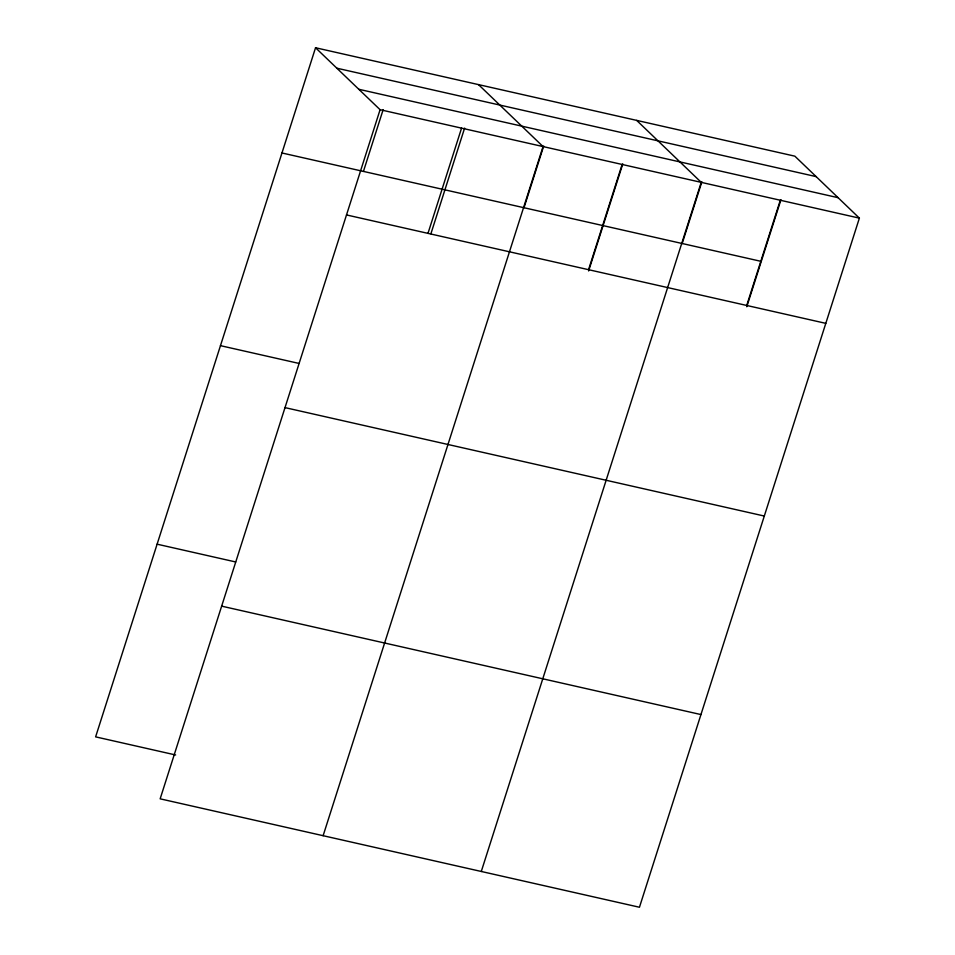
<?xml version="1.0" encoding="UTF-8"?>
<svg xmlns="http://www.w3.org/2000/svg" width="955" height="955" viewBox="0 0 955 955"><rect width="100%" height="100%" fill="white"/><g stroke="black" fill="none" stroke-linecap="round" stroke-linejoin="round"><path stroke-width="1.43" d="M315.544 47.75L380.09 109.706L160.154 798.834L639.456 907.25L859.381 218.134L794.847 156.166L315.544 47.75L95.619 736.866L175.636 754.975M363.437 171.411L383.146 109.67M427.983 233.366L461.563 128.137M430.908 233.76L464.619 128.101M323.124 835.697L543.049 146.569L478.503 84.613M524.009 207.724L543.705 145.996M588.555 269.692L622.135 164.463M588.626 270.957L622.791 163.89M481.284 871.473L701.221 182.345L636.675 120.39M682.18 243.513L701.877 181.772M746.715 305.469L780.307 200.24M746.786 306.734L780.963 199.667M336.84 68.199L816.143 176.615M358.782 89.269L838.084 197.685M380.09 109.706L859.381 218.134M281.964 152.979L761.254 261.395M346.498 214.935L825.8 323.351M220.462 345.662L299.034 363.437M285.008 407.618L764.31 516.046M157.109 544.183L235.682 561.958M221.656 606.15L700.958 714.567"/></g></svg>
